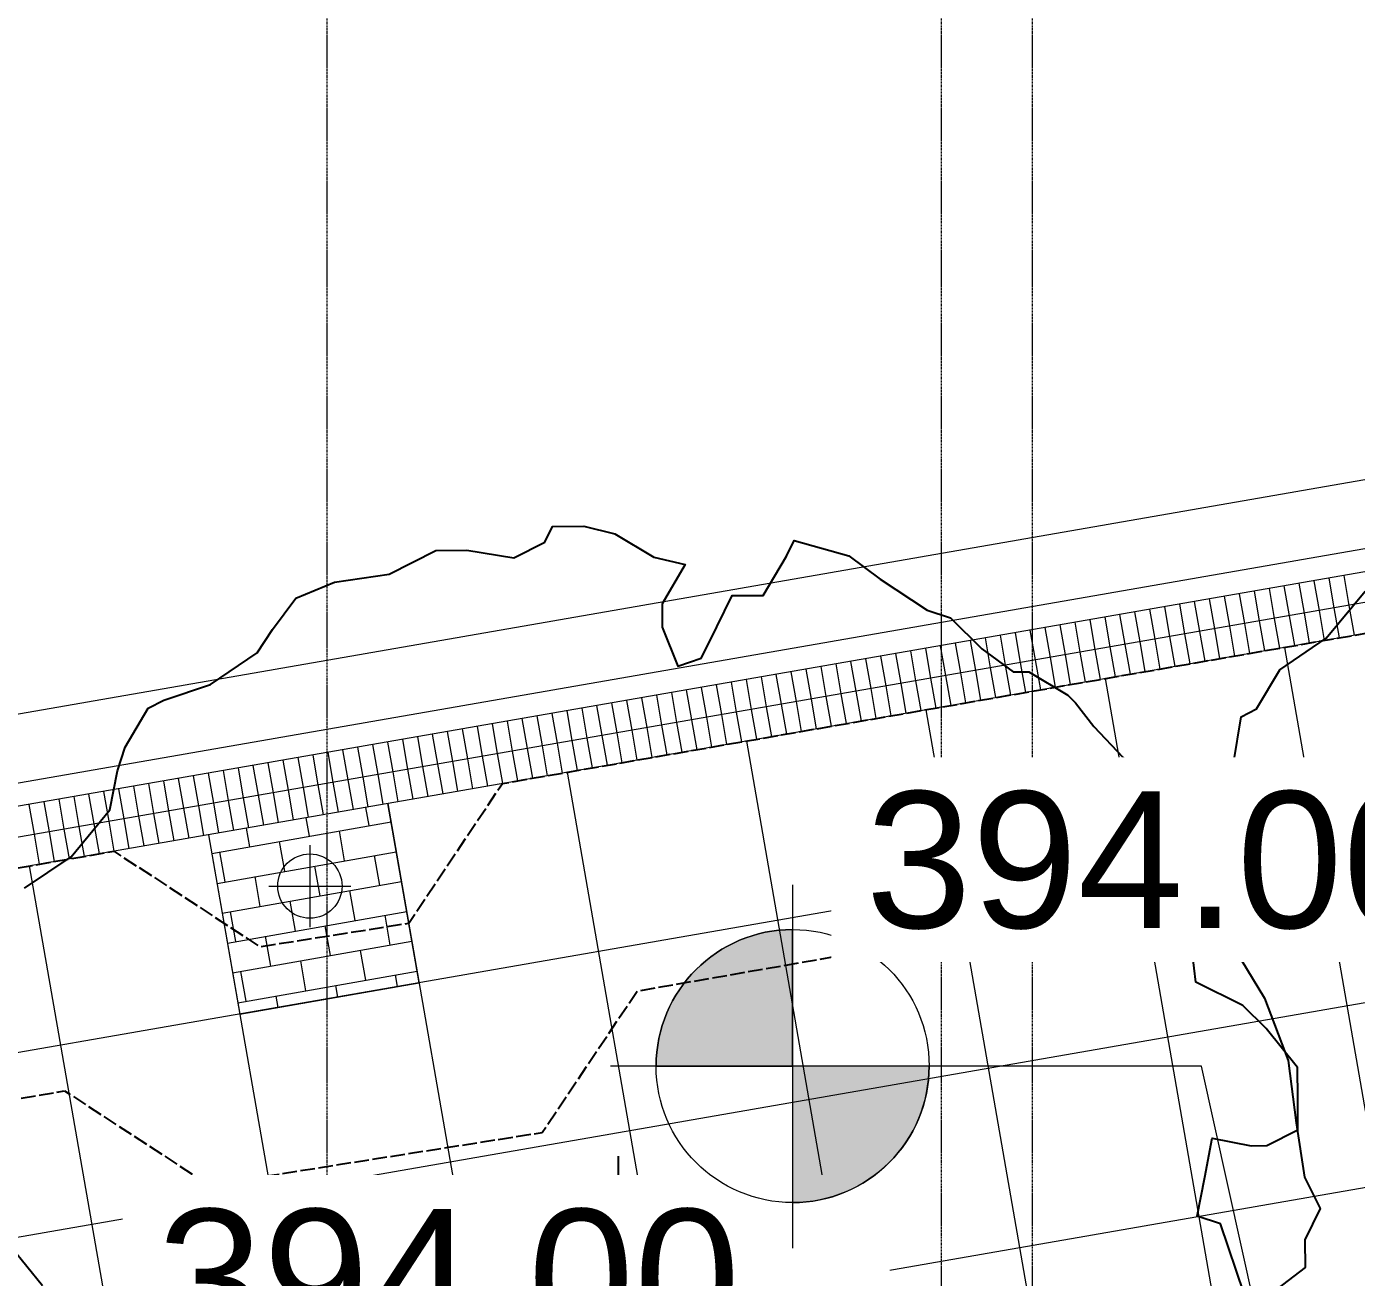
# Model space of a CAD drawing. Header units: inches. Extents: x 3268 to 7018, y 976 to 6708.
# Drawn here: x 4685.2 to 5036, y 5636 to 5965.8 of the extents above; entities that cross this region are included whole.
import ezdxf

# ---------------------------------------------------------------- set-up
doc = ezdxf.new("R2010")
doc.units = ezdxf.units.IN
doc.header["$MEASUREMENT"] = 0
doc.linetypes.add('Grid Line 1_2_', pattern=[0.8749999999999999, 0.4999999999999999, -0.125, 0.125, -0.125])
doc.linetypes.add('IMPORT-EASEMENT2', pattern=[4.799999999999999, 3.839999999999999, -0.9599999999999999])
for name, color, linetype, lineweight in [('0-landscaping', 1, 'Continuous', 25), ('C-ANNO-5FT-PED-ZONE', 130, 'Continuous', 25), ('C-CURB-BACK', 40, 'Continuous', 13), ('C-CURB-FACE', 80, 'Continuous', 13), ('C-CURB-GUTR', 22, 'Continuous', 15), ('G-ANNO-DIMS', 111, 'Continuous', 9), ('L-PVMT-BRCK-HATC', 252, 'Continuous', 15), ('L-PVMT-BRICK', 20, 'Continuous', 13), ('L-PVMT-CONC-HATC', 252, 'Continuous', 15), ('L-SITE-LIGHT', 2, 'Continuous', 15), ('S-GRID', 1, 'Continuous', 9), ('site_dwg', 8, 'Continuous', 9)]:
    doc.layers.add(name, color=color, linetype=linetype, lineweight=lineweight)
doc.styles.add('Arial', font='arial.ttf', dxfattribs={"height": 36})

# ---------------------------------------------------------------- blocks, each defined once
blk = doc.blocks.new('site_dwg_dec1-V208-Overall Retail Plan Opt 2')
at = {"layer": '0-landscaping', "color": 213, "flags": 128}
for points in [[(-82.51704446383489, 59.70547927386689), (-82.110503096937, 68.47359954603199)], [(-38.42578059645864, 114.0545933585923), (-28.62915415534144, 112.7497124130241), (-18.05225993052926, 114.4095335631282), (-12.49820972054257, 118.6562997094625), (-8.753996910395925, 120.8426259771255), (-1.140948729643781, 123.2808212633827), (1.82293958301716, 122.5024952454008), (9.809728627377437, 119.1371744186836), (19.60632671145714, 117.8323183823413), (24.38003850845453, 119.114359219409), (31.08816798894312, 120.5223345599625), (38.04547195947861, 118.0613721970109), (46.15681293431097, 112.7615709075435), (55.04856294575665, 110.4265181416995), (59.16653053265727, 106.8094013281952), (64.438605750071, 100.3534687985917), (70.36636846736518, 98.79674374690875), (73.20570484799863, 99.95289819289972), (77.32370079247691, 96.33575647164217), (80.53674968142202, 91.68841971690925), (82.9695307879051, 84.07638086805274), (86.18257967602084, 79.42904411461858), (78.56955985297144, 76.9908239192224), (75.85484602591576, 73.90021222335416), (73.389335045246, 66.940637902062), (77.38268007688784, 65.2579783410216), (80.22201645907653, 66.41413278581238), (88.73994106720828, 69.882499887859), (92.85790865705037, 66.26538307328484), (100.4709568346757, 68.70357835635512), (103.3102509482638, 69.85968468856298), (108.7069203667312, 61.46931982167006), (110.1102024863909, 54.76156640336557), (112.6675355198426, 45.21504708576685), (114.8511137823194, 41.47197085979098), (115.349477201879, 33.73399749442978), (116.752730963792, 27.02626898528581), (118.811728936113, 25.21769812396417), (121.2444816820721, 17.60568417829893), (121.3690619716985, 15.67117881218257), (121.0073555575186, 10.43992103847597), (121.211709539432, 3.034022888561253), (119.6510466297099, -2.895354700620714), (109.8544485491443, -1.590498658253636), (102.8971445787724, 0.8704637033002881), (101.2580483883617, -1.48254003960028)], [(-9.471346453594377, 8.319387126080981), (0, 0), (8.319387121136968, 9.471346451995485)], [(9.471346454440207, -8.31938712430201), (0, 0), (-8.319387122217448, -9.471346449256087)], [(101.2580483883617, -1.48254003960028), (105.454477611373, -8.676055612999333), (110.6019441858447, -13.19745785703378), (114.7199401311524, -16.81459957960066), (119.7428547744372, -19.40152136094946), (118.3068144204976, -27.26535620114373), (111.9724258052706, -34.47684765727899), (113.1265473455246, -37.31559033633345), (111.6904930847199, -45.17949820201499), (107.5396966369085, -56.13399286589662), (101.3299305751175, -65.27994157050158), (96.02508321279355, -73.39567033511081), (94.46444866163664, -79.32507283475205), (88.78581816499216, -81.63733361044102), (85.58967954539246, -85.36948232106111), (79.364833358361, -84.88977620523325), (76.46545392851702, -85.66848025415344), (72.77945402138054, -89.47842627422902), (70.31394303901332, -96.43800059293424), (63.44802901590685, -101.1795032824144)]]:
    blk.add_lwpolyline(points, dxfattribs=at)
blk = doc.blocks.new('site_dwg_dec1-V209-Overall Retail Plan Opt 2')
at = {"layer": '0-landscaping', "color": 213, "flags": 128}
blk.add_lwpolyline([(-115.9658553720876, 36.15941098107248), (-110.9101685853714, 48.14415048814077), (-113.0937468457089, 51.88722671996617), (-107.5397389064567, 56.13394474226913), (-101.9856886986964, 60.38071088976027), (-97.74311246706951, 54.82906379929806), (-95.68411449388098, 53.02049293666675), (-89.75630951111292, 51.46381599998892), (-86.13667698831726, 55.58464763821063), (-82.5170444638354, 59.70547927386757), (-82.11050309693768, 68.47359954603267), (-82.48428623070144, 74.27706753642666), (-85.94652405246619, 82.79343993861072), (-78.83185320274445, 92.96953555579272), (-70.68766946013078, 102.2414187691869), (-61.92057036118799, 101.8408481608097), (-58.30093783769939, 105.9616797991297), (-55.4616437238165, 107.1177861229556), (-49.00267481756622, 112.3947722131273), (-46.0388004171948, 111.6163731676828), (-38.4257805964589, 114.054593358593), (-28.62915415534212, 112.7497124130244), (-18.05225993052985, 114.4095335631285)], dxfattribs=at)
blk = doc.blocks.new('site_dwg_street lighting-12649366-Overall Retail Plan Opt 2')
at = {"layer": 'L-SITE-LIGHT', "color": 53}
for p, q in [((-1495.690051504411, 2269.238852893933), (-1495.690051504411, 2247.638852896168)), ((-1506.490051497705, 2258.438852879684), (-1484.890051505528, 2258.438852879684))]:
    blk.add_line(p, q, dxfattribs=at)
blk.add_circle((-1495.690051493235, 2258.438852893654), 8.485281377253841, dxfattribs=at)
blk = doc.blocks.new('site_dwg_b1-12649367-Overall Retail Plan Opt 2')
at = {"layer": 'L-PVMT-BRCK-HATC', "color": 53}
blk.add_line((0, -7.990953345783054), (0, 0), dxfattribs=at)
blk = doc.blocks.new('site_dwg_b2-12649368-Overall Retail Plan Opt 2')
at = {"layer": 'L-PVMT-BRCK-HATC', "color": 53}
blk.add_line((0, 0), (0, 7.990953347180038), dxfattribs=at)
blk = doc.blocks.new('site_dwg-12440225-Overall Retail Plan Opt 2')
at = {"layer": 'L-PVMT-BRCK-HATC'}
h = blk.add_hatch(dxfattribs=at)
h.set_pattern_fill('FP_265', color=53, style=0, pattern_type=2)
h.set_pattern_definition([(186.193, (24339716.908, 9818395.281), (0.8626995378884942, -7.950330716852412), []), (276.193, (24339716.908, 9818395.281), (8.813030254740909, -7.087631178963915), [7.997, -7.997])])
h.paths.add_polyline_path([(24339716.90750033, 9818395.281360827), (24339764.63863856, 9818400.354667738), (24339759.56533165, 9818448.08580597), (24339711.83419342, 9818443.012499059), (24339713.67944809, 9818425.651809596)])
at = {"layer": 'C-ANNO-5FT-PED-ZONE', "color": 213, "linetype": 'IMPORT-EASEMENT2', "flags": 128}
for points in [[(24338762.47131405, 9818328.607482392), (24338847.56003259, 9818345.166913098), (24338984.0722091, 9818365.109666992), (24339025.89464847, 9818331.581480863), (24339361.57343226, 9818366.838096866), (24339400.2582225, 9818409.895322623), (24339686.6490103, 9818440.335584825), (24339723.39215653, 9818412.64912088), (24339762.95159622, 9818416.226849837), (24339790.0655203, 9818451.336745776), (24340370.79532497, 9818513.052983882), (24340431.45558599, 9818484.731212098), (24340456.35081168, 9818487.377306977), (24340494.09980923, 9818526.168022715), (24340629.3389904, 9818540.533396317), (24340687.5218576, 9818512.141227137), (24340702.20196642, 9818513.508641955), (24340744.68924113, 9818552.793888016), (24340904.51075459, 9818569.781196903)], [(24338757.89103355, 9818259.829577446), (24338764.37161343, 9818267.851631418), (24338857.63312338, 9818286.001599336), (24338966.91228903, 9818301.96594451), (24339007.6193051, 9818269.331970211), (24339390.7861137, 9818309.57629213), (24339429.49953949, 9818352.665390009), (24339669.44889234, 9818378.169426896), (24339705.75870582, 9818350.809485106), (24339794.43466422, 9818358.829278778), (24339821.88975324, 9818394.380950155), (24340360.53716485, 9818451.624941494), (24340421.19787955, 9818423.302957889), (24340484.23903498, 9818430.003555052), (24340521.98645926, 9818468.79265409), (24340618.52598977, 9818479.047274174), (24340676.33168202, 9818450.839159431), (24340728.00897283, 9818455.6527677), (24340770.81507509, 9818495.232813053), (24340910.85238823, 9818510.117274113)]]:
    blk.add_lwpolyline(points, dxfattribs=at)
at = {"layer": 'C-CURB-BACK', "color": 253}
blk.add_line((24340902.81965228, 9818585.691576317), (24339394.27027185, 9818425.34899324), dxfattribs=at)
at = {"layer": 'C-CURB-FACE', "color": 253}
blk.add_line((24340902.18548892, 9818591.657968596), (24339393.63610848, 9818431.315385519), dxfattribs=at)
at = {"layer": 'C-CURB-GUTR', "color": 53}
blk.add_line((24339391.73361839, 9818449.214562356), (24340900.28299883, 9818609.557145434), dxfattribs=at)
at = {"layer": 'L-PVMT-BRICK', "color": 253}
for p, q in [((24340903.66520343, 9818577.736386612), (24339395.115823, 9818417.393803535)), ((24340904.51075459, 9818569.781196905), (24339395.96137415, 9818409.43861383))]:
    blk.add_line(p, q, dxfattribs=at)
at = {"layer": 'L-PVMT-BRICK', "color": 253, "flags": 128}
blk.add_lwpolyline([(24339711.83419341, 9818443.012499059), (24339716.90750032, 9818395.281360827), (24339764.63863856, 9818400.35466774), (24339759.56533165, 9818448.085805971)], dxfattribs=at)
at = {"layer": 'L-PVMT-CONC-HATC', "color": 53}
for p, q in [((24339998.2210228, 9818473.452340527), (24340019.33117888, 9818274.841888618)), ((24339950.48988457, 9818468.379033616), (24339971.59989044, 9818269.769994956)), ((24339902.75874634, 9818463.305726705), (24339923.86860199, 9818264.698101293)), ((24339855.0276081, 9818458.232419793), (24339876.13731355, 9818259.626207631)), ((24339807.29646987, 9818453.159112882), (24339828.4060251, 9818254.554313967)), ((24339759.56533164, 9818448.085805971), (24339780.67473666, 9818249.482420305)), ((24339711.83419341, 9818443.01249906), (24339732.94344822, 9818244.410526643)), ((24339664.10305518, 9818437.93919215), (24339685.21215977, 9818239.33863298))]:
    blk.add_line(p, q, dxfattribs=at)
at = {"layer": 'L-PVMT-CONC-HATC', "color": 53, "flags": 128}
for points in [[(24340701.40703958, 9818499.923079), (24340261.96578982, 9818453.215197932), (24339360.94853511, 9818357.446749186)], [(24340706.48034649, 9818452.191940768), (24340267.03909673, 9818405.484059697), (24339357.71376261, 9818308.83255142)], [(24340508.63663049, 9818382.89290426), (24340272.11240364, 9818357.752921466), (24339354.47899012, 9818260.218353653)]]:
    blk.add_lwpolyline(points, dxfattribs=at)
at = {"rotation": 37.81158375857705}
for name, p, xscale, yscale, zscale in [('site_dwg_dec1-V209-Overall Retail Plan Opt 2', (24340147.02451032, 9818367.821777182), 1.500000000000001, 1.500000000000001, 1.500000000000001), ('site_dwg_dec1-V208-Overall Retail Plan Opt 2', (24339812.90357557, 9818332.339025686), 1.5, 1.5, 1.5)]:
    blk.add_blockref(name, p, dxfattribs=dict(at, xscale=xscale, yscale=yscale, zscale=zscale))
for name, p, rotation in [('site_dwg_b1-12649367-Overall Retail Plan Opt 2', (24339992.07826281, 9818480.844493873), 186.0671462231486), ('site_dwg_b1-12649367-Overall Retail Plan Opt 2', (24339996.05585765, 9818481.26726945), 186.0671462231486), ('site_dwg_b1-12649367-Overall Retail Plan Opt 2', (24340000.03345251, 9818481.690045025), 186.0671462231486), ('site_dwg_b1-12649367-Overall Retail Plan Opt 2', (24340004.01104736, 9818482.112820601), 186.0671462231486), ('site_dwg_b1-12649367-Overall Retail Plan Opt 2', (24340007.98864222, 9818482.535596177), 186.0671462231486), ('site_dwg_b1-12649367-Overall Retail Plan Opt 2', (24340011.96623707, 9818482.958371753), 186.0671462231486), ('site_dwg_b1-12649367-Overall Retail Plan Opt 2', (24340015.94383192, 9818483.381147329), 186.0671462231486), ('site_dwg_b1-12649367-Overall Retail Plan Opt 2', (24339956.27990913, 9818477.039513689), 186.0671462231486), ('site_dwg_b1-12649367-Overall Retail Plan Opt 2', (24339960.25750398, 9818477.462289266), 186.0671462231486), ('site_dwg_b1-12649367-Overall Retail Plan Opt 2', (24339964.23509884, 9818477.885064842), 186.0671462231486), ('site_dwg_b1-12649367-Overall Retail Plan Opt 2', (24339968.21269369, 9818478.307840416), 186.0671462231486), ('site_dwg_b1-12649367-Overall Retail Plan Opt 2', (24339972.19028854, 9818478.730615994), 186.0671462231486), ('site_dwg_b1-12649367-Overall Retail Plan Opt 2', (24339976.16788339, 9818479.15339157), 186.0671462231486), ('site_dwg_b1-12649367-Overall Retail Plan Opt 2', (24339980.14547824, 9818479.576167146), 186.0671462231486), ('site_dwg_b1-12649367-Overall Retail Plan Opt 2', (24339984.1230731, 9818479.998942722), 186.0671462231486), ('site_dwg_b1-12649367-Overall Retail Plan Opt 2', (24339988.10066795, 9818480.421718298), 186.0671462231486), ('site_dwg_b1-12649367-Overall Retail Plan Opt 2', (24339924.45915031, 9818473.657309083), 186.0671462231486), ('site_dwg_b1-12649367-Overall Retail Plan Opt 2', (24339928.43674516, 9818474.08008466), 186.0671462231486), ('site_dwg_b1-12649367-Overall Retail Plan Opt 2', (24339932.41434001, 9818474.502860233), 186.0671462231486), ('site_dwg_b1-12649367-Overall Retail Plan Opt 2', (24339936.39193487, 9818474.925635811), 186.0671462231486), ('site_dwg_b1-12649367-Overall Retail Plan Opt 2', (24339940.36952972, 9818475.348411387), 186.0671462231486), ('site_dwg_b1-12649367-Overall Retail Plan Opt 2', (24339944.34712457, 9818475.77118696), 186.0671462231486), ('site_dwg_b1-12649367-Overall Retail Plan Opt 2', (24339948.32471943, 9818476.193962539), 186.0671462231486), ('site_dwg_b1-12649367-Overall Retail Plan Opt 2', (24339952.30231428, 9818476.616738115), 186.0671462231486), ('site_dwg_b2-12649368-Overall Retail Plan Opt 2', (24340000.03345251, 9818481.690045025), 186.0671462231486), ('site_dwg_b2-12649368-Overall Retail Plan Opt 2', (24340004.01104736, 9818482.112820601), 186.0671462231486), ('site_dwg_b2-12649368-Overall Retail Plan Opt 2', (24340007.98864222, 9818482.535596177), 186.0671462231486), ('site_dwg_b2-12649368-Overall Retail Plan Opt 2', (24340011.96623707, 9818482.958371753), 186.0671462231486), ('site_dwg_b2-12649368-Overall Retail Plan Opt 2', (24340015.94383192, 9818483.381147329), 186.0671462231486), ('site_dwg_b1-12649367-Overall Retail Plan Opt 2', (24339892.63839148, 9818470.275104476), 186.0671462231486), ('site_dwg_b1-12649367-Overall Retail Plan Opt 2', (24339896.61598634, 9818470.69788005), 186.0671462231486), ('site_dwg_b1-12649367-Overall Retail Plan Opt 2', (24339900.59358119, 9818471.120655626), 186.0671462231486), ('site_dwg_b1-12649367-Overall Retail Plan Opt 2', (24339904.57117604, 9818471.543431204), 186.0671462231486), ('site_dwg_b1-12649367-Overall Retail Plan Opt 2', (24339908.5487709, 9818471.966206778), 186.0671462231486), ('site_dwg_b1-12649367-Overall Retail Plan Opt 2', (24339912.52636575, 9818472.388982354), 186.0671462231486), ('site_dwg_b1-12649367-Overall Retail Plan Opt 2', (24339916.5039606, 9818472.811757931), 186.0671462231486), ('site_dwg_b1-12649367-Overall Retail Plan Opt 2', (24339920.48155545, 9818473.234533506), 186.0671462231486), ('site_dwg_b2-12649368-Overall Retail Plan Opt 2', (24339968.21269369, 9818478.307840416), 186.0671462231486), ('site_dwg_b2-12649368-Overall Retail Plan Opt 2', (24339972.19028854, 9818478.730615994), 186.0671462231486), ('site_dwg_b2-12649368-Overall Retail Plan Opt 2', (24339976.16788339, 9818479.15339157), 186.0671462231486), ('site_dwg_b2-12649368-Overall Retail Plan Opt 2', (24339980.14547824, 9818479.576167146), 186.0671462231486), ('site_dwg_b2-12649368-Overall Retail Plan Opt 2', (24339984.1230731, 9818479.998942722), 186.0671462231486), ('site_dwg_b2-12649368-Overall Retail Plan Opt 2', (24339988.10066795, 9818480.421718298), 186.0671462231486), ('site_dwg_b2-12649368-Overall Retail Plan Opt 2', (24339992.07826281, 9818480.844493873), 186.0671462231486), ('site_dwg_b2-12649368-Overall Retail Plan Opt 2', (24339996.05585765, 9818481.26726945), 186.0671462231486), ('site_dwg_b1-12649367-Overall Retail Plan Opt 2', (24339856.84003781, 9818466.470124293), 186.0671462231486), ('site_dwg_b1-12649367-Overall Retail Plan Opt 2', (24339860.81763266, 9818466.892899867), 186.0671462231486), ('site_dwg_b1-12649367-Overall Retail Plan Opt 2', (24339864.79522752, 9818467.315675443), 186.0671462231486), ('site_dwg_b1-12649367-Overall Retail Plan Opt 2', (24339868.77282237, 9818467.73845102), 186.0671462231486), ('site_dwg_b1-12649367-Overall Retail Plan Opt 2', (24339872.75041723, 9818468.161226595), 186.0671462231486), ('site_dwg_b1-12649367-Overall Retail Plan Opt 2', (24339876.72801207, 9818468.58400217), 186.0671462231486), ('site_dwg_b1-12649367-Overall Retail Plan Opt 2', (24339880.70560693, 9818469.006777748), 186.0671462231486), ('site_dwg_b1-12649367-Overall Retail Plan Opt 2', (24339884.68320178, 9818469.429553322), 186.0671462231486), ('site_dwg_b1-12649367-Overall Retail Plan Opt 2', (24339888.66079663, 9818469.852328898), 186.0671462231486), ('site_dwg_b2-12649368-Overall Retail Plan Opt 2', (24339932.41434001, 9818474.502860233), 186.0671462231486), ('site_dwg_b2-12649368-Overall Retail Plan Opt 2', (24339936.39193487, 9818474.925635811), 186.0671462231486), ('site_dwg_b2-12649368-Overall Retail Plan Opt 2', (24339940.36952972, 9818475.348411387), 186.0671462231486), ('site_dwg_b2-12649368-Overall Retail Plan Opt 2', (24339944.34712457, 9818475.77118696), 186.0671462231486), ('site_dwg_b2-12649368-Overall Retail Plan Opt 2', (24339948.32471943, 9818476.193962539), 186.0671462231486), ('site_dwg_b2-12649368-Overall Retail Plan Opt 2', (24339952.30231428, 9818476.616738115), 186.0671462231486), ('site_dwg_b2-12649368-Overall Retail Plan Opt 2', (24339956.27990913, 9818477.039513689), 186.0671462231486), ('site_dwg_b2-12649368-Overall Retail Plan Opt 2', (24339960.25750398, 9818477.462289266), 186.0671462231486), ('site_dwg_b2-12649368-Overall Retail Plan Opt 2', (24339964.23509884, 9818477.885064842), 186.0671462231486), ('site_dwg_b1-12649367-Overall Retail Plan Opt 2', (24339825.01927899, 9818463.087919684), 186.0671462231486), ('site_dwg_b1-12649367-Overall Retail Plan Opt 2', (24339828.99687384, 9818463.51069526), 186.0671462231486), ('site_dwg_b1-12649367-Overall Retail Plan Opt 2', (24339832.9744687, 9818463.933470836), 186.0671462231486), ('site_dwg_b1-12649367-Overall Retail Plan Opt 2', (24339836.95206355, 9818464.356246412), 186.0671462231486), ('site_dwg_b1-12649367-Overall Retail Plan Opt 2', (24339840.9296584, 9818464.779021988), 186.0671462231486), ('site_dwg_b1-12649367-Overall Retail Plan Opt 2', (24339844.90725325, 9818465.201797564), 186.0671462231486), ('site_dwg_b1-12649367-Overall Retail Plan Opt 2', (24339848.88484811, 9818465.62457314), 186.0671462231486), ('site_dwg_b1-12649367-Overall Retail Plan Opt 2', (24339852.86244296, 9818466.047348715), 186.0671462231486), ('site_dwg_b2-12649368-Overall Retail Plan Opt 2', (24339900.59358119, 9818471.120655626), 186.0671462231486), ('site_dwg_b2-12649368-Overall Retail Plan Opt 2', (24339904.57117604, 9818471.543431204), 186.0671462231486), ('site_dwg_b2-12649368-Overall Retail Plan Opt 2', (24339908.5487709, 9818471.966206778), 186.0671462231486), ('site_dwg_b2-12649368-Overall Retail Plan Opt 2', (24339912.52636575, 9818472.388982354), 186.0671462231486), ('site_dwg_b2-12649368-Overall Retail Plan Opt 2', (24339916.5039606, 9818472.811757931), 186.0671462231486), ('site_dwg_b2-12649368-Overall Retail Plan Opt 2', (24339920.48155545, 9818473.234533506), 186.0671462231486), ('site_dwg_b2-12649368-Overall Retail Plan Opt 2', (24339924.45915031, 9818473.657309083), 186.0671462231486), ('site_dwg_b2-12649368-Overall Retail Plan Opt 2', (24339928.43674516, 9818474.08008466), 186.0671462231486), ('site_dwg_b1-12649367-Overall Retail Plan Opt 2', (24339793.19852017, 9818459.705715077), 186.0671462231486), ('site_dwg_b1-12649367-Overall Retail Plan Opt 2', (24339797.17611502, 9818460.128490653), 186.0671462231486), ('site_dwg_b1-12649367-Overall Retail Plan Opt 2', (24339801.15370987, 9818460.551266229), 186.0671462231486), ('site_dwg_b1-12649367-Overall Retail Plan Opt 2', (24339805.13130473, 9818460.974041805), 186.0671462231486), ('site_dwg_b1-12649367-Overall Retail Plan Opt 2', (24339809.10889958, 9818461.39681738), 186.0671462231486), ('site_dwg_b1-12649367-Overall Retail Plan Opt 2', (24339813.08649443, 9818461.819592956), 186.0671462231486), ('site_dwg_b1-12649367-Overall Retail Plan Opt 2', (24339817.06408928, 9818462.242368532), 186.0671462231486), ('site_dwg_b1-12649367-Overall Retail Plan Opt 2', (24339821.04168414, 9818462.665144108), 186.0671462231486), ('site_dwg_b2-12649368-Overall Retail Plan Opt 2', (24339868.77282237, 9818467.73845102), 186.0671462231486), ('site_dwg_b2-12649368-Overall Retail Plan Opt 2', (24339872.75041723, 9818468.161226595), 186.0671462231486), ('site_dwg_b2-12649368-Overall Retail Plan Opt 2', (24339876.72801207, 9818468.58400217), 186.0671462231486), ('site_dwg_b2-12649368-Overall Retail Plan Opt 2', (24339880.70560693, 9818469.006777748), 186.0671462231486), ('site_dwg_b2-12649368-Overall Retail Plan Opt 2', (24339884.68320178, 9818469.429553322), 186.0671462231486), ('site_dwg_b2-12649368-Overall Retail Plan Opt 2', (24339888.66079663, 9818469.852328898), 186.0671462231486), ('site_dwg_b2-12649368-Overall Retail Plan Opt 2', (24339892.63839148, 9818470.275104476), 186.0671462231486), ('site_dwg_b2-12649368-Overall Retail Plan Opt 2', (24339896.61598634, 9818470.69788005), 186.0671462231486), ('site_dwg_b1-12649367-Overall Retail Plan Opt 2', (24339761.37776135, 9818456.32351047), 186.0671462231486), ('site_dwg_b1-12649367-Overall Retail Plan Opt 2', (24339765.3553562, 9818456.746286046), 186.0671462231486), ('site_dwg_b1-12649367-Overall Retail Plan Opt 2', (24339769.33295105, 9818457.169061622), 186.0671462231486), ('site_dwg_b1-12649367-Overall Retail Plan Opt 2', (24339773.3105459, 9818457.591837198), 186.0671462231486), ('site_dwg_b1-12649367-Overall Retail Plan Opt 2', (24339777.28814076, 9818458.014612773), 186.0671462231486), ('site_dwg_b1-12649367-Overall Retail Plan Opt 2', (24339781.26573561, 9818458.43738835), 186.0671462231486), ('site_dwg_b1-12649367-Overall Retail Plan Opt 2', (24339785.24333046, 9818458.860163925), 186.0671462231486), ('site_dwg_b1-12649367-Overall Retail Plan Opt 2', (24339789.22092531, 9818459.282939501), 186.0671462231486), ('site_dwg_b2-12649368-Overall Retail Plan Opt 2', (24339832.9744687, 9818463.933470836), 186.0671462231486), ('site_dwg_b2-12649368-Overall Retail Plan Opt 2', (24339836.95206355, 9818464.356246412), 186.0671462231486), ('site_dwg_b2-12649368-Overall Retail Plan Opt 2', (24339840.9296584, 9818464.779021988), 186.0671462231486), ('site_dwg_b2-12649368-Overall Retail Plan Opt 2', (24339844.90725325, 9818465.201797564), 186.0671462231486), ('site_dwg_b2-12649368-Overall Retail Plan Opt 2', (24339848.88484811, 9818465.62457314), 186.0671462231486), ('site_dwg_b2-12649368-Overall Retail Plan Opt 2', (24339852.86244296, 9818466.047348715), 186.0671462231486), ('site_dwg_b2-12649368-Overall Retail Plan Opt 2', (24339856.84003781, 9818466.470124293), 186.0671462231486), ('site_dwg_b2-12649368-Overall Retail Plan Opt 2', (24339860.81763266, 9818466.892899867), 186.0671462231486), ('site_dwg_b2-12649368-Overall Retail Plan Opt 2', (24339864.79522752, 9818467.315675443), 186.0671462231486), ('site_dwg_b1-12649367-Overall Retail Plan Opt 2', (24339725.57940767, 9818452.518530287), 186.0671462231486), ('site_dwg_b1-12649367-Overall Retail Plan Opt 2', (24339729.55700253, 9818452.941305863), 186.0671462231486), ('site_dwg_b1-12649367-Overall Retail Plan Opt 2', (24339733.53459738, 9818453.364081439), 186.0671462231486), ('site_dwg_b1-12649367-Overall Retail Plan Opt 2', (24339737.51219223, 9818453.786857015), 186.0671462231486), ('site_dwg_b1-12649367-Overall Retail Plan Opt 2', (24339741.48978708, 9818454.20963259), 186.0671462231486), ('site_dwg_b1-12649367-Overall Retail Plan Opt 2', (24339745.46738194, 9818454.632408166), 186.0671462231486), ('site_dwg_b1-12649367-Overall Retail Plan Opt 2', (24339749.44497679, 9818455.055183742), 186.0671462231486), ('site_dwg_b1-12649367-Overall Retail Plan Opt 2', (24339753.42257164, 9818455.477959318), 186.0671462231486), ('site_dwg_b1-12649367-Overall Retail Plan Opt 2', (24339757.40016649, 9818455.900734894), 186.0671462231486), ('site_dwg_b2-12649368-Overall Retail Plan Opt 2', (24339801.15370987, 9818460.551266229), 186.0671462231486), ('site_dwg_b2-12649368-Overall Retail Plan Opt 2', (24339805.13130473, 9818460.974041805), 186.0671462231486), ('site_dwg_b2-12649368-Overall Retail Plan Opt 2', (24339809.10889958, 9818461.39681738), 186.0671462231486), ('site_dwg_b2-12649368-Overall Retail Plan Opt 2', (24339813.08649443, 9818461.819592956), 186.0671462231486), ('site_dwg_b2-12649368-Overall Retail Plan Opt 2', (24339817.06408928, 9818462.242368532), 186.0671462231486), ('site_dwg_b2-12649368-Overall Retail Plan Opt 2', (24339821.04168414, 9818462.665144108), 186.0671462231486), ('site_dwg_b2-12649368-Overall Retail Plan Opt 2', (24339825.01927899, 9818463.087919684), 186.0671462231486), ('site_dwg_b2-12649368-Overall Retail Plan Opt 2', (24339828.99687384, 9818463.51069526), 186.0671462231486), ('site_dwg_b1-12649367-Overall Retail Plan Opt 2', (24339693.75864885, 9818449.13632568), 186.0671462231486), ('site_dwg_b1-12649367-Overall Retail Plan Opt 2', (24339697.7362437, 9818449.559101254), 186.0671462231486), ('site_dwg_b1-12649367-Overall Retail Plan Opt 2', (24339701.71383855, 9818449.981876832), 186.0671462231486), ('site_dwg_b1-12649367-Overall Retail Plan Opt 2', (24339705.69143341, 9818450.404652407), 186.0671462231486), ('site_dwg_b1-12649367-Overall Retail Plan Opt 2', (24339709.66902826, 9818450.827427981), 186.0671462231486), ('site_dwg_b1-12649367-Overall Retail Plan Opt 2', (24339713.64662311, 9818451.25020356), 186.0671462231486), ('site_dwg_b1-12649367-Overall Retail Plan Opt 2', (24339717.62421797, 9818451.672979135), 186.0671462231486), ('site_dwg_b1-12649367-Overall Retail Plan Opt 2', (24339721.60181282, 9818452.09575471), 186.0671462231486), ('site_dwg_b2-12649368-Overall Retail Plan Opt 2', (24339769.33295105, 9818457.169061622), 186.0671462231486), ('site_dwg_b2-12649368-Overall Retail Plan Opt 2', (24339773.3105459, 9818457.591837198), 186.0671462231486), ('site_dwg_b2-12649368-Overall Retail Plan Opt 2', (24339777.28814076, 9818458.014612773), 186.0671462231486), ('site_dwg_b2-12649368-Overall Retail Plan Opt 2', (24339781.26573561, 9818458.43738835), 186.0671462231486), ('site_dwg_b2-12649368-Overall Retail Plan Opt 2', (24339785.24333046, 9818458.860163925), 186.0671462231486), ('site_dwg_b2-12649368-Overall Retail Plan Opt 2', (24339789.22092531, 9818459.282939501), 186.0671462231486), ('site_dwg_b2-12649368-Overall Retail Plan Opt 2', (24339793.19852017, 9818459.705715077), 186.0671462231486), ('site_dwg_b2-12649368-Overall Retail Plan Opt 2', (24339797.17611502, 9818460.128490653), 186.0671462231486), ('site_dwg_b1-12649367-Overall Retail Plan Opt 2', (24339665.91548488, 9818446.176896647), 186.0671462231486), ('site_dwg_b1-12649367-Overall Retail Plan Opt 2', (24339669.89307974, 9818446.599672224), 186.0671462231486), ('site_dwg_b1-12649367-Overall Retail Plan Opt 2', (24339673.87067458, 9818447.022447798), 186.0671462231486), ('site_dwg_b1-12649367-Overall Retail Plan Opt 2', (24339677.84826944, 9818447.445223376), 186.0671462231486), ('site_dwg_b1-12649367-Overall Retail Plan Opt 2', (24339681.82586429, 9818447.867998952), 186.0671462231486), ('site_dwg_b1-12649367-Overall Retail Plan Opt 2', (24339685.80345915, 9818448.290774526), 186.0671462231486), ('site_dwg_b1-12649367-Overall Retail Plan Opt 2', (24339689.781054, 9818448.713550104), 186.0671462231486), ('site_dwg_b2-12649368-Overall Retail Plan Opt 2', (24339733.53459738, 9818453.364081439), 186.0671462231486), ('site_dwg_b2-12649368-Overall Retail Plan Opt 2', (24339737.51219223, 9818453.786857015), 186.0671462231486), ('site_dwg_b2-12649368-Overall Retail Plan Opt 2', (24339741.48978708, 9818454.20963259), 186.0671462231486), ('site_dwg_b2-12649368-Overall Retail Plan Opt 2', (24339745.46738194, 9818454.632408166), 186.0671462231486), ('site_dwg_b2-12649368-Overall Retail Plan Opt 2', (24339749.44497679, 9818455.055183742), 186.0671462231486), ('site_dwg_b2-12649368-Overall Retail Plan Opt 2', (24339753.42257164, 9818455.477959318), 186.0671462231486), ('site_dwg_b2-12649368-Overall Retail Plan Opt 2', (24339757.40016649, 9818455.900734894), 186.0671462231486), ('site_dwg_b2-12649368-Overall Retail Plan Opt 2', (24339761.37776135, 9818456.32351047), 186.0671462231486), ('site_dwg_b2-12649368-Overall Retail Plan Opt 2', (24339765.3553562, 9818456.746286046), 186.0671462231486), ('site_dwg_b2-12649368-Overall Retail Plan Opt 2', (24339701.71383855, 9818449.981876832), 186.0671462231486), ('site_dwg_b2-12649368-Overall Retail Plan Opt 2', (24339705.69143341, 9818450.404652407), 186.0671462231486), ('site_dwg_b2-12649368-Overall Retail Plan Opt 2', (24339709.66902826, 9818450.827427981), 186.0671462231486), ('site_dwg_b2-12649368-Overall Retail Plan Opt 2', (24339713.64662311, 9818451.25020356), 186.0671462231486), ('site_dwg_b2-12649368-Overall Retail Plan Opt 2', (24339717.62421797, 9818451.672979135), 186.0671462231486), ('site_dwg_b2-12649368-Overall Retail Plan Opt 2', (24339721.60181282, 9818452.09575471), 186.0671462231486), ('site_dwg_b2-12649368-Overall Retail Plan Opt 2', (24339725.57940767, 9818452.518530287), 186.0671462231486), ('site_dwg_b2-12649368-Overall Retail Plan Opt 2', (24339729.55700253, 9818452.941305863), 186.0671462231486), ('site_dwg_b2-12649368-Overall Retail Plan Opt 2', (24339669.89307974, 9818446.599672224), 186.0671462231486), ('site_dwg_b2-12649368-Overall Retail Plan Opt 2', (24339673.87067458, 9818447.022447798), 186.0671462231486), ('site_dwg_b2-12649368-Overall Retail Plan Opt 2', (24339677.84826944, 9818447.445223376), 186.0671462231486), ('site_dwg_b2-12649368-Overall Retail Plan Opt 2', (24339681.82586429, 9818447.867998952), 186.0671462231486), ('site_dwg_b2-12649368-Overall Retail Plan Opt 2', (24339685.80345915, 9818448.290774526), 186.0671462231486), ('site_dwg_b2-12649368-Overall Retail Plan Opt 2', (24339689.781054, 9818448.713550104), 186.0671462231486), ('site_dwg_b2-12649368-Overall Retail Plan Opt 2', (24339693.75864885, 9818449.13632568), 186.0671462231486), ('site_dwg_b2-12649368-Overall Retail Plan Opt 2', (24339697.7362437, 9818449.559101254), 186.0671462231486), ('site_dwg_b2-12649368-Overall Retail Plan Opt 2', (24339665.91548488, 9818446.176896647), 186.0671462231486), ('site_dwg_street lighting-12649366-Overall Retail Plan Opt 2', (24341080.04407848, 9816074.965499781), 356.1931696251935)]:
    blk.add_blockref(name, p, dxfattribs=dict(rotation=rotation))
blk = doc.blocks.new('Spot Elevations - Spot Elevation - Target Filled-49714-Overall Retail Plan Opt 2')
at = {"layer": 'G-ANNO-DIMS'}
h = blk.add_hatch(color=256, dxfattribs=at)
edge = h.paths.add_edge_path()
edge.add_line((1.249000902703301e-16, 0), (-0.09374999999999985, 0))
edge.add_arc((5.724587470723462e-16, -3.434752482434078e-16), 0.09375000000000037, 90.00000000000063, 180.0000000000002, ccw=False)
edge.add_line((1.249000902703301e-16, 0.09375000000000007), (1.249000902703301e-16, 0))
h = blk.add_hatch(color=256, dxfattribs=at)
edge = h.paths.add_edge_path()
edge.add_line((1.249000902703301e-16, 0), (0.09375000000000029, 0))
edge.add_arc((2.289834988289385e-16, 6.245004513516504e-17), 0.09374999999999996, 269.99999999999955, 359.99999999999966, ccw=False)
edge.add_line((1.249000902703301e-16, -0.09375), (1.249000902703301e-16, 0))
at = {"layer": 'G-ANNO-DIMS', "lineweight": 20}
for p, q in [((-2.706168622523819e-16, 0.1243846875261664), (-2.706168622523819e-16, -0.125)), ((1.249000902703301e-16, 0), (1.249000902703301e-16, 0.09375000000000007)), ((0.1250000000000001, 7.067913962433002e-16), (-0.1249999999999998, 7.067913962433002e-16)), ((-0.09374999999999985, 0), (1.249000902703301e-16, 0)), ((1.249000902703301e-16, 0), (1.249000902703301e-16, -0.09375)), ((0.09375000000000029, 0), (1.249000902703301e-16, 0))]:
    blk.add_line(p, q, dxfattribs=at)
blk.add_circle((1.249000902703301e-16, 0), 0.09375000000000007, dxfattribs=at)
for centre, radius, start, end in [((5.724587470723462e-16, -3.434752482434078e-16), 0.09375000000000037, 90.00000000000026, 179.9999999999999), ((2.289834988289385e-16, 6.245004513516504e-17), 0.09374999999999996, 269.9999999999992, 359.9999999999993)]:
    blk.add_arc(centre, radius, start, end, dxfattribs=at)

msp = doc.modelspace()

# ---------------------------------------------------------------- linework, layer by layer
at = {"layer": 'G-ANNO-DIMS'}
for p, q in [((4995.090199053568, 5691.698015564773), (4887.270981337579, 5691.698015564773)), ((5033.821374349602, 5516.884332471859), (4995.090199053568, 5691.698015564773))]:
    msp.add_line(p, q, dxfattribs=at)
at = {"layer": 'S-GRID', "linetype": 'Grid Line 1_2_'}
for p, q in [((4764.500343047526, 3355.523582565582), (4764.500343047523, 6288.946146825837)), ((4926.500343047534, 3355.523582565583), (4926.500343047529, 6288.946146825837)), ((4950.500343047532, 3355.523582565587), (4950.500343047538, 6288.946146825835))]:
    msp.add_line(p, q, dxfattribs=at)

# ---------------------------------------------------------------- block references
at = {"layer": 'site_dwg', "color": 53, "lineweight": 15, "rotation": 3.810000000000009}
msp.add_blockref('site_dwg-12440225-Overall Retail Plan Opt 2', (-23628768.691637, -11408316.78144797), dxfattribs=at)

# ---------------------------------------------------------------- next in the draw order: texts
at = {"layer": 'G-ANNO-DIMS', "insert": (4719.609714999069, 5653.961633885519), "char_height": 36, "width": 184.2318507890961, "attachment_point": 1, "line_spacing_factor": 0.9417779076525876, "style": 'Arial', "bg_fill": 3, "box_fill_scale": 1.25, "bg_fill_color": 256, "bg_fill_true_color": 13158600, "bg_fill_transparency": 0}
msp.add_mtext('394.00', dxfattribs=at)

# ---------------------------------------------------------------- next in the draw order: block references
at = {"layer": 'G-ANNO-DIMS', "lineweight": 20, "xscale": 383.9999999999998, "yscale": 383.9999999999998, "zscale": 383.9999999999998}
msp.add_blockref('Spot Elevations - Spot Elevation - Target Filled-49714-Overall Retail Plan Opt 2', (4887.270981337575, 5691.69801556477), dxfattribs=at)

# ---------------------------------------------------------------- next in the draw order: texts
at = {"layer": 'G-ANNO-DIMS', "insert": (4906.507710175455, 5764.129483945787), "char_height": 36, "width": 184.2318507890961, "attachment_point": 1, "line_spacing_factor": 0.9417779076525876, "style": 'Arial', "bg_fill": 3, "box_fill_scale": 1.25, "bg_fill_color": 256, "bg_fill_true_color": 13158600, "bg_fill_transparency": 0}
msp.add_mtext('394.00', dxfattribs=at)

doc.saveas('drawing.dxf')
